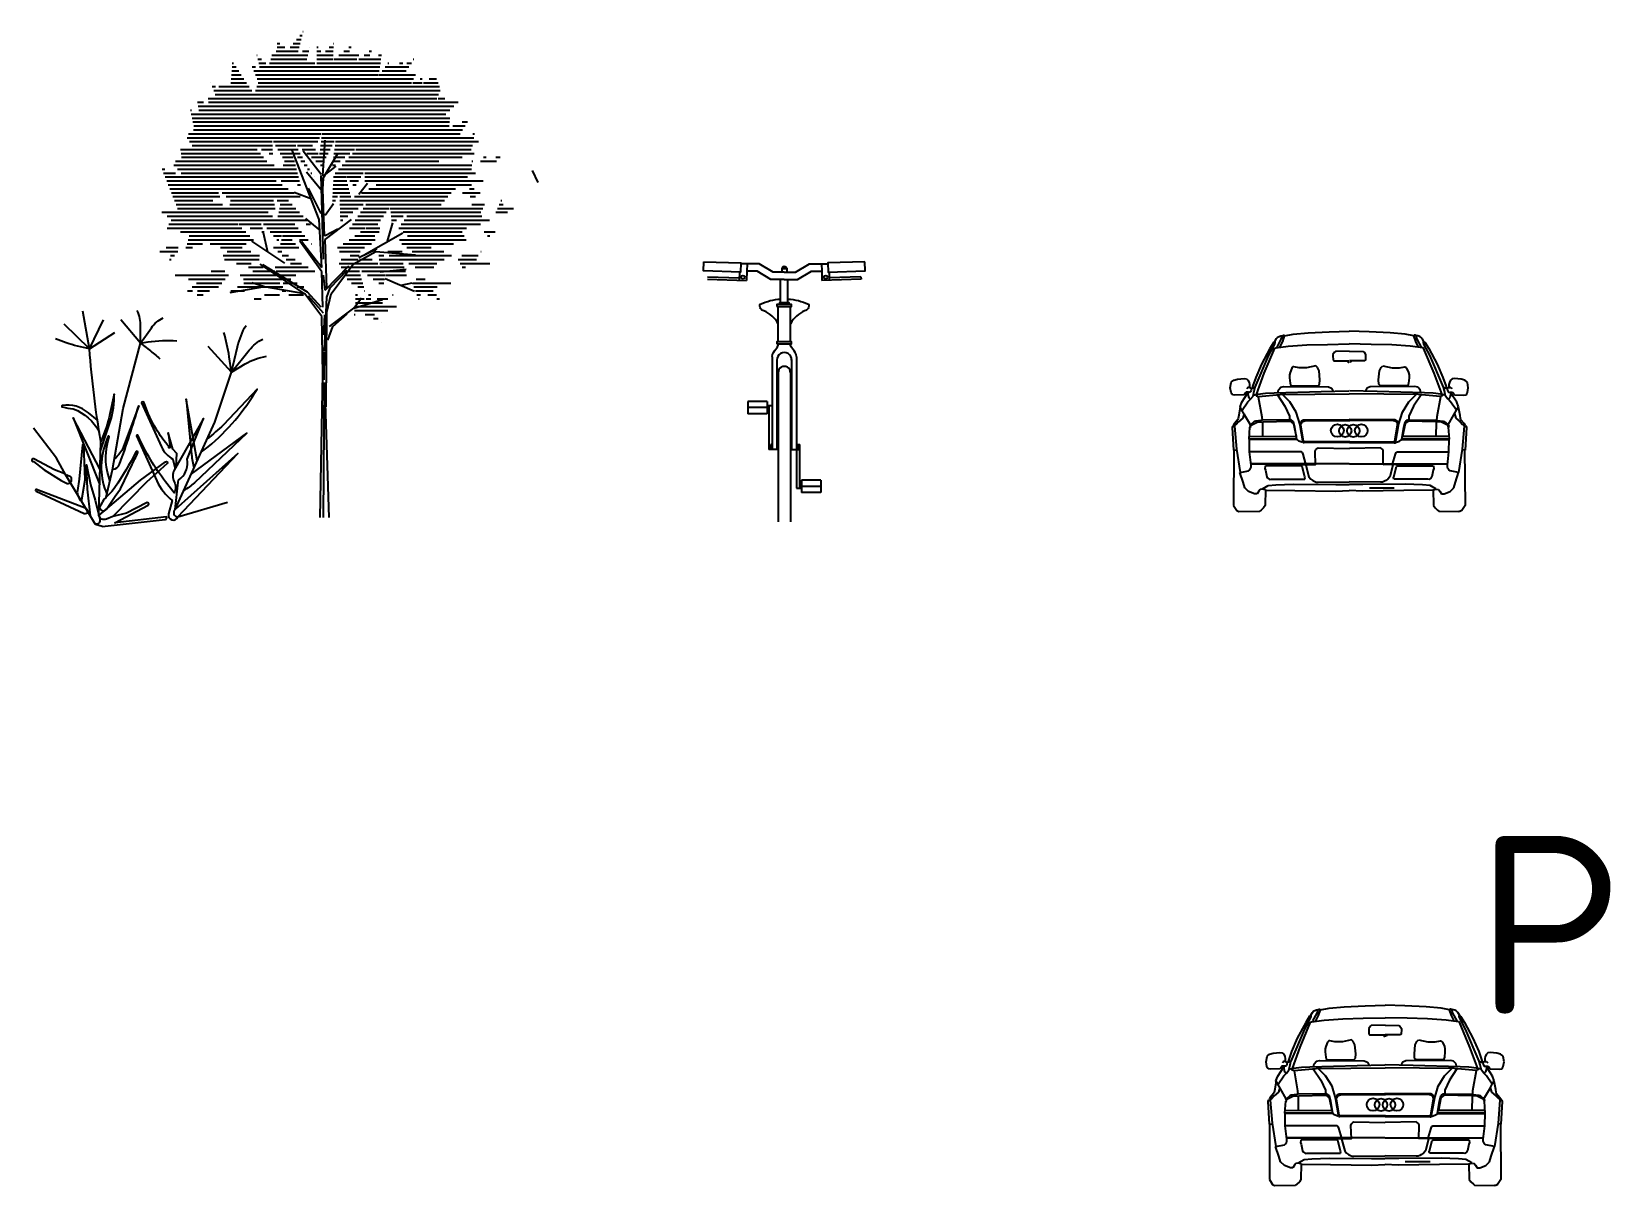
# Model space of a CAD drawing. Extents: x 212852 to 217021, y 173663 to 176722.
# Drawn here: x 212852.4 to 212937, y 175833.9 to 175895.6 of the extents above; entities that cross this region are included whole.
import ezdxf

# ---------------------------------------------------------------- set-up
doc = ezdxf.new("R2010")
doc.units = 0
doc.header["$MEASUREMENT"] = 0
doc.layers.get('0').update_dxf_attribs({"linetype": 'CONTINUOUS'})
for name, color, linetype in [('kamlesh', 10, 'CONTINUOUS'), ('XSEC_BERM', 104, 'CONTINUOUS'), ('XSEC_BERM_TREES', 104, 'CONTINUOUS'), ('XSEC_FIETSPAD', 7, 'CONTINUOUS'), ('XSEC_PARKING', 250, 'CONTINUOUS'), ('XSEC_RIJBAAN_F', 7, 'CONTINUOUS')]:
    doc.layers.add(name, color=color, linetype=linetype)
doc.styles.add('Fabricom-ISO', font='isocpeur.ttf')

# ---------------------------------------------------------------- blocks, each defined once
blk = doc.blocks.new('Cyanodon dactylon')
at = {"layer": 'kamlesh', "color": 94}
for points in [[(-149, 4214), (-310, 5120)], [(-149, 4214), (-754, 4804)], [(-149, 4214), (186, 4909)], [(-149, 4214), (459, 4611)], [(1077, 4353), (607, 4909)], [(1908, 356), (2864, 2453), (3264, 3655), (2706, 4272)], [(0, 0), (-716, 1179), (-941, 1593), (-1494, 2308)], [(107, 1319), (-536, 2558), (98, 953)], [(1975, 184), (3166, 535)], [(156, -53), (0, 0)]]:
    blk.add_lwpolyline(points, dxfattribs=at)
for points in [[(1077, 4353), (1080, 4746, 0.10507), (1001, 5133, -1.524882)], [(1077, 4353), (1338, 4721, -0.127513), (1623, 4961, -0.226907)], [(3264, 3655), (3208, 4027, 0.033359), (3079, 4611, -1.333444)], [(3264, 3655), (3409, 4267, -0.073324), (3612, 4779, -0.576439)], [(-149, 4214), (-437, 4281, -0.047452), (-967, 4457, -4.734293)], [(79, 211), (124, 1994, -0.023298), (-149, 4214, -6.874201)], [(254, 656), (408, 1307), (662, 2783), (1077, 4353), (1288, 4189, -0.015492), (1541, 3979, 0.378062)], [(1077, 4353), (1259, 4381, -0.055989), (1950, 4408, -0.930058)], [(3264, 3655), (3691, 4187, -0.104201), (4013, 4451, -12.153539)], [(3264, 3655), (3592, 3852, -0.098147), (4105, 4036, -0.0745)], [(118, 1765), (355, 2484, 0.086984), (448, 3128), (345, 2653, -0.054858), (124, 1994, -3.171128)], [(2542, 1746), (2706, 1860, 0.084632), (3876, 3250), (3074, 2389, -0.003183), (2682, 2053, -0.173544)], [(43, 2500), (-173, 2679, 0.218919), (-800, 2854, 0.749569), (-798, 2819, 0.03006), (-536, 2775, -0.177383), (85, 2233, 8.220418)], [(412, 1328, 0.316988), (577, 1445, 0.014285), (1034, 2850), (645, 1804, -0.08235), (454, 1572, 0.217002)], [(1935, 1388), (1952, 1704), (1856, 1804), (1746, 2200), (1794, 1857, -1.327267), (1757, 1862), (1683, 1957, -0.08767), (1167, 2919, 0.724241), (1098, 2919), (1583, 1861, 0.159641), (1856, 1565), (1907, 1337)], [(2441, 1526), (2172, 3006), (2303, 1679, 0.046558), (2365, 1358, -10.021861)], [(1982, 1014), (1987, 1060), (2048, 1113, 0.272494), (2196, 1567), (2589, 2546), (1888, 1305, 0.257686), (1886, 1025, -0.25255), (1886, 758), (1678, 1026, -0.062873), (1022, 2130, 0.655828), (982, 2130), (1472, 1046, 0.119987), (1841, 574), (1752, 254, 0.970821), (1975, 184, -0.028373)], [(-336, 553), (-251, 1070), (-280, 1906, 0.805519), (-312, 1912), (-392, 1085), (-436, 815, 0.269517), (-336, 553, 0.722433)], [(345, 1038), (314, 1139, -0.152511), (323, 2100, 1.398856), (294, 2099), (238, 1948, 0.193902), (271, 727, 0.655523)], [(2297, 1209), (3630, 2191), (2373, 1000, -0.068141), (2118, 817, 7.696167)], [(-736, 1216), (-990, 1314), (-1487, 1573, 1.47881), (-1493, 1512), (-1234, 1308), (-828, 1052), (-703, 993, 1.054665), (-635, 1158, -0.093884), (-736, 1216, 2.180632)], [(258, 363), (472, 682), (596, 854), (877, 1435, 0.004484), (1012, 1721, 0.981948), (967, 1743, -0.032215), (460, 883, -0.06124), (300, 700, 0.110485), (111, 437, 0.939878), (258, 363, -0.044182)], [(1975, 184), (3416, 1705), (1908, 356, 0.694358), (1975, 184, -1.016477)], [(-125, 206), (-194, 849), (-223, 1433), (-125, 962), (-11, 579), (100, 126, -0.490796), (0, 0, 1.506391)], [(79, 211), (1077, 1064), (1681, 1503, -0.86517), (1719, 1464), (1220, 1015), (414, 194), (258, 126, -0.451718), (79, 211, 19.323189)], [(-230, 379), (-1418, 841, 1.164155), (-1427, 801), (-277, 266, 1.040226), (-230, 379, 1.256119)], [(1908, 356), (1982, 1014, -0.250276)], [(156, -53), (1670, 118, 0.555898), (1702, 186), (460, 41), (1259, 461, 1.140806), (1222, 515), (738, 272), (414, 194)]]:
    blk.add_lwpolyline(points, format="xyb", dxfattribs=at)
blk = doc.blocks.new('XSEC_BERM_TREES')
at = {"layer": 'XSEC_BERM_TREES', "color": 97, "true_color": 0x279b30}
for p, q in [((11.539, 26.29), (11.553, 26.29)), ((10.159, 25.659), (10.306, 25.659)), ((10.159, 25.449), (10.579, 25.449)), ((10.85, 25.449), (11.335, 25.449)), ((11.022, 25.659), (11.389, 25.659)), ((11.194, 25.87), (11.444, 25.87)), ((11.366, 26.08), (11.498, 26.08)), ((11.906, 25.449), (11.919, 25.449)), ((12.282, 25.449), (12.351, 25.449)), ((12.953, 25.449), (13.175, 25.449)), ((13.164, 25.659), (13.185, 25.659)), ((13.997, 25.449), (14.121, 25.449)), ((7.757, 24.607), (7.818, 24.607)), ((9.079, 25.028), (9.097, 25.028)), ((9.125, 24.818), (9.324, 24.818)), ((9.172, 24.607), (9.55, 24.607)), ((9.751, 24.607), (12.172, 24.607)), ((9.815, 24.818), (11.751, 24.818)), ((9.88, 25.028), (11.799, 25.028)), ((10.114, 25.238), (11.28, 25.238)), ((11.512, 25.238), (11.859, 25.238)), ((12.282, 25.238), (12.498, 25.238)), ((12.282, 25.028), (13.153, 25.028)), ((12.282, 24.818), (13.143, 24.818)), ((12.282, 24.607), (15.688, 24.607)), ((12.743, 25.238), (13.164, 25.238)), ((13.191, 24.818), (14.427, 24.818)), ((13.459, 25.028), (14.532, 25.028)), ((13.728, 25.238), (14.033, 25.238)), ((14.534, 24.818), (15.72, 24.818)), ((14.814, 25.028), (15.124, 25.028)), ((15.094, 25.238), (15.212, 25.238)), ((15.586, 25.028), (15.752, 25.028)), ((16.097, 24.607), (16.138, 24.607)), ((16.722, 24.607), (16.897, 24.607)), ((17.106, 24.607), (17.35, 24.607)), ((17.442, 24.818), (17.49, 24.818)), ((7.693, 23.766), (8.378, 23.766)), ((7.709, 23.976), (8.238, 23.976)), ((7.725, 24.187), (8.098, 24.187)), ((7.741, 24.397), (7.958, 24.397)), ((8.914, 24.187), (15.623, 24.187)), ((9.004, 23.976), (15.591, 23.976)), ((9.094, 23.766), (17.47, 23.766)), ((9.219, 24.397), (15.655, 24.397)), ((15.624, 23.976), (17.576, 23.976)), ((15.782, 24.187), (17.07, 24.187)), ((15.94, 24.397), (17.21, 24.397)), ((17.814, 23.766), (17.931, 23.766)), ((18.312, 23.766), (18.691, 23.766)), ((6.589, 23.555), (6.592, 23.555)), ((6.673, 23.345), (6.862, 23.345)), ((6.758, 23.135), (8.798, 23.135)), ((7.03, 23.345), (8.658, 23.345)), ((7.677, 23.555), (8.518, 23.555)), ((9.008, 23.135), (18.898, 23.135)), ((9.078, 23.345), (18.865, 23.345)), ((9.148, 23.555), (17.365, 23.555)), ((17.423, 23.555), (17.931, 23.555)), ((17.996, 23.555), (18.778, 23.555)), ((5.932, 22.293), (19.634, 22.293)), ((6.483, 22.504), (19.857, 22.504)), ((5.555, 21.872), (19.189, 21.872)), ((5.601, 21.662), (19.417, 21.662)), ((5.693, 21.241), (19.384, 21.241)), ((5.34, 20.61), (12.421, 20.61)), ((5.471, 20.4), (9.894, 20.4)), ((13.32, 20.61), (20.7, 20.61)), ((4.986, 19.979), (9.09, 19.979)), ((5.014, 19.769), (9.26, 19.769)), ((13.262, 20.189), (20.621, 20.189)), ((14.191, 19.769), (20.706, 19.769)), ((4.824, 18.927), (11.192, 18.927)), ((5.021, 18.717), (11.247, 18.717)), ((13.635, 19.137), (20.596, 19.137)), ((24.15, 18.212), (23.836, 18.848)), ((4.325, 18.086), (10.425, 18.086)), ((15.458, 18.086), (20.572, 18.086)), ((4.741, 17.034), (7.238, 17.034)), ((7.206, 17.665), (11.074, 17.665)), ((7.653, 17.244), (9.972, 17.244))]:
    blk.add_line(p, q, dxfattribs=at)
at = {"layer": 'XSEC_BERM_TREES', "color": 97, "true_color": 0x25742c}
for p, q in [((8.824, 24.397), (9.001, 24.397)), ((6.842, 22.924), (18.802, 22.924)), ((5.509, 22.083), (5.566, 22.083)), ((5.897, 22.504), (6.206, 22.504)), ((5.968, 22.083), (19.412, 22.083)), ((6.463, 22.714), (18.706, 22.714)), ((18.78, 22.714), (19.152, 22.714)), ((5.647, 21.452), (19.4, 21.452)), ((19.568, 21.241), (20.226, 21.241)), ((20.074, 21.452), (20.36, 21.452)), ((5.417, 20.821), (12.511, 20.821)), ((5.679, 21.031), (20.092, 21.031)), ((9.96, 20.4), (12.331, 20.4)), ((12.516, 20.4), (13.212, 20.4)), ((12.544, 20.61), (13.317, 20.61)), ((12.572, 20.821), (19.958, 20.821)), ((13.291, 20.4), (20.945, 20.4)), ((20.636, 20.821), (20.73, 20.821)), ((5.042, 19.558), (9.43, 19.558)), ((5.603, 20.189), (9.905, 20.189)), ((9.313, 19.979), (9.916, 19.979)), ((9.734, 19.769), (9.927, 19.769)), ((10.079, 20.189), (11.155, 20.189)), ((10.198, 19.979), (11.278, 19.979)), ((10.317, 19.769), (10.971, 19.769)), ((10.437, 19.558), (11.026, 19.558)), ((11.072, 19.769), (11.401, 19.769)), ((11.249, 20.189), (12.061, 20.189)), ((11.25, 19.558), (11.524, 19.558)), ((11.497, 19.979), (12.205, 19.979)), ((11.744, 19.769), (12.35, 19.769)), ((11.992, 19.558), (12.791, 19.558)), ((12.431, 19.769), (12.896, 19.769)), ((12.46, 19.979), (13.001, 19.979)), ((12.488, 20.189), (13.107, 20.189)), ((13.175, 19.558), (13.794, 19.558)), ((13.204, 19.769), (14.053, 19.769)), ((13.233, 19.979), (14.312, 19.979)), ((14.006, 19.558), (20.079, 19.558)), ((14.377, 19.979), (20.553, 19.979)), ((21.215, 19.558), (21.366, 19.558)), ((21.873, 19.558), (22.114, 19.558)), ((3.992, 18.927), (4.139, 18.927)), ((4.075, 18.717), (4.708, 18.717)), ((4.628, 19.137), (10.001, 19.137)), ((4.713, 19.348), (9.601, 19.348)), ((10.478, 19.137), (11.137, 19.137)), ((10.556, 19.348), (11.082, 19.348)), ((11.427, 19.348), (11.648, 19.348)), ((11.605, 19.137), (11.771, 19.137)), ((11.782, 18.927), (11.894, 18.927)), ((11.96, 18.717), (12.017, 18.717)), ((12.24, 19.348), (12.686, 19.348)), ((12.488, 19.137), (12.581, 19.137)), ((13.117, 19.137), (13.277, 19.137)), ((13.146, 19.348), (13.535, 19.348)), ((13.264, 18.717), (14.775, 18.717)), ((13.449, 18.927), (20.573, 18.927)), ((13.82, 19.348), (18.819, 19.348)), ((20.594, 19.348), (20.642, 19.348)), ((21.057, 19.348), (21.904, 19.348)), ((4.158, 18.506), (11.302, 18.506)), ((4.242, 18.296), (10.1, 18.296)), ((4.408, 17.875), (6.959, 17.875)), ((6.983, 17.875), (10.75, 17.875)), ((10.378, 18.296), (11.357, 18.296)), ((11.242, 18.086), (11.412, 18.086)), ((12.137, 18.506), (12.14, 18.506)), ((13.148, 17.875), (14.003, 17.875)), ((13.159, 18.086), (13.948, 18.086)), ((13.17, 18.296), (13.894, 18.296)), ((13.18, 18.506), (13.839, 18.506)), ((13.881, 18.506), (14.649, 18.506)), ((14.046, 18.296), (14.523, 18.296)), ((14.211, 18.086), (14.397, 18.086)), ((14.858, 18.506), (20.359, 18.506)), ((14.858, 18.296), (21.199, 18.296)), ((20.471, 17.875), (20.713, 17.875)), ((4.491, 17.665), (7.024, 17.665)), ((4.658, 17.244), (6.722, 17.244)), ((7.429, 17.454), (9.933, 17.454)), ((7.619, 17.034), (10.011, 17.034)), ((9.933, 17.454), (11.399, 17.454)), ((10.169, 17.244), (10.774, 17.244)), ((10.328, 17.034), (10.97, 17.034)), ((13.105, 17.034), (13.18, 17.034)), ((13.116, 17.244), (13.285, 17.244)), ((13.126, 17.454), (13.39, 17.454)), ((13.137, 17.665), (13.496, 17.665)), ((13.504, 17.665), (14.058, 17.665)), ((13.51, 17.454), (14.112, 17.454)), ((13.516, 17.244), (15.045, 17.244)), ((13.522, 17.034), (14.77, 17.034)), ((20.086, 17.665), (21.044, 17.665)), ((20.508, 17.454), (20.795, 17.454)), ((20.589, 17.034), (21.275, 17.034)), ((22.055, 17.034), (22.265, 17.034)), ((22.148, 17.244), (22.203, 17.244)), ((4.27, 16.403), (9.914, 16.403)), ((4.485, 16.192), (9.224, 16.192)), ((9.243, 16.192), (10.155, 16.192)), ((10.16, 16.192), (11.755, 16.192)), ((10.202, 16.403), (11.559, 16.403)), ((10.244, 16.613), (11.362, 16.613)), ((10.286, 16.823), (11.166, 16.823)), ((13.527, 16.823), (14.495, 16.823)), ((13.533, 16.613), (14.22, 16.613)), ((13.539, 16.403), (13.945, 16.403)), ((13.545, 16.192), (13.671, 16.192)), ((14.48, 16.403), (15.854, 16.403)), ((14.772, 16.823), (16.152, 16.823)), ((16.223, 16.823), (21.176, 16.823)), ((16.246, 16.613), (21.077, 16.613)), ((16.268, 16.403), (16.916, 16.403)), ((16.29, 16.192), (16.548, 16.192)), ((17.114, 16.403), (21.119, 16.403)), ((21.871, 16.613), (22.5, 16.613)), ((21.963, 16.823), (22.815, 16.823)), ((5.44, 15.351), (8.691, 15.351)), ((8.111, 15.982), (9.303, 15.982)), ((8.722, 15.771), (9.383, 15.771)), ((9.334, 15.561), (9.462, 15.561)), ((9.422, 15.982), (11.109, 15.982)), ((9.956, 15.351), (10.399, 15.351)), ((10.446, 15.351), (11.646, 15.351)), ((11.715, 15.982), (11.951, 15.982)), ((14.042, 15.771), (14.875, 15.771)), ((14.188, 15.982), (15.555, 15.982)), ((14.627, 15.561), (15.617, 15.561)), ((14.934, 15.771), (15.669, 15.771)), ((16.908, 15.561), (20.075, 15.561)), ((17.14, 15.351), (20.181, 15.351)), ((21.259, 15.561), (21.838, 15.561)), ((21.438, 15.351), (21.546, 15.351)), ((9.957, 14.72), (11.32, 14.72)), ((10.134, 15.14), (10.258, 15.14)), ((10.188, 14.509), (10.411, 14.509)), ((10.394, 15.14), (10.955, 15.14)), ((11.358, 15.14), (11.826, 15.14)), ((11.989, 14.93), (12.005, 14.93)), ((13.705, 14.93), (15.222, 14.93)), ((16.095, 14.509), (16.856, 14.509)), ((17.114, 14.72), (18.419, 14.72)), ((17.385, 14.509), (19.097, 14.509)), ((4.399, 14.088), (4.474, 14.088)), ((8.624, 13.668), (9.403, 13.668)), ((10.42, 14.299), (10.764, 14.299)), ((13.586, 14.088), (14.503, 14.088)), ((14.572, 14.088), (15.257, 14.088)), ((15.605, 14.299), (15.883, 14.299)), ((15.633, 14.088), (16.852, 14.088)), ((17.22, 13.878), (18.715, 13.878)), ((10.474, 12.826), (11.233, 12.826)), ((13.693, 13.457), (14.572, 13.457)), ((15.31, 13.037), (15.91, 13.037)), ((15.615, 12.826), (15.878, 12.826)), ((15.986, 13.247), (17.094, 13.247)), ((7.681, 12.405), (8.405, 12.405)), ((8.032, 12.616), (10.461, 12.616)), ((10.425, 12.405), (10.625, 12.405)), ((11.23, 12.616), (11.58, 12.616)), ((14.362, 11.985), (14.824, 11.985)), ((14.484, 12.616), (14.798, 12.616)), ((14.834, 12.405), (14.854, 12.405)), ((14.932, 11.985), (15.175, 11.985)), ((15.525, 11.985), (16.087, 11.985)), ((16.335, 12.195), (16.374, 12.195)), ((14.279, 11.143), (14.347, 11.143)), ((14.362, 11.774), (15.8, 11.774)), ((14.88, 11.143), (15.38, 11.143)), ((15.753, 10.722), (15.758, 10.722))]:
    blk.add_line(p, q, dxfattribs=at)
at = {"layer": 'XSEC_BERM_TREES', "color": 47, "true_color": 0x8d6a35}
for p, q in [((12.599, 18.585), (12.735, 20.484)), ((12.599, 18.539), (13.321, 19.083)), ((12.011, 17.319), (11.062, 17.68)), ((12.735, 16.46), (13.187, 17.092)), ((12.418, 15.691), (11.694, 16.279)), ((12.553, 13.656), (12.418, 16.233)), ((12.735, 15.149), (14.136, 16.233)), ((9.662, 14.471), (9.435, 15.51)), ((12.735, 15.374), (13.412, 15.737)), ((12.553, 13.431), (11.379, 15.059)), ((11.469, 15.059), (12.553, 13.656)), ((12.825, 12.572), (12.735, 15.149)), ((14.226, 13.838), (15.446, 14.515)), ((14.543, 14.2), (15.492, 14.651)), ((15.446, 14.515), (17.57, 14.334)), ((11.785, 12.345), (9.391, 13.792)), ((15.672, 13.431), (17.073, 13.566)), ((9.481, 12.616), (8.803, 12.843)), ((12.735, 12.436), (12.643, 13.25)), ((15.943, 13.07), (17.524, 12.391)), ((16.802, 12.707), (17.39, 12.843)), ((11.65, 12.255), (9.481, 12.616)), ((12.825, 12.074), (13.006, 12.572)), ((14.27, 11.486), (14.677, 12.03)), ((14.27, 11.486), (15.807, 11.938)), ((12.96, 10.492), (14.27, 11.486)), ((13.141, 10.492), (13.909, 11.171)), ((12.671, 7.64), (12.689, 9.141)), ((12.46, 0.268), (12.599, 7.96)), ((12.642, 0.268), (12.689, 7.508)), ((12.689, 7.508), (12.92, 0.268))]:
    blk.add_line(p, q, dxfattribs=at)
at = {"layer": 'XSEC_BERM_TREES', "color": 49, "true_color": 0x594322}
for p, q in [((12.418, 16.233), (10.972, 19.942)), ((12.509, 18.629), (11.56, 19.896)), ((12.509, 18.268), (13.412, 19.76)), ((12.553, 17.77), (11.74, 18.766)), ((12.509, 16.55), (11.831, 17.907)), ((12.643, 14.109), (12.509, 18.585)), ((12.599, 17.861), (12.643, 18.449)), ((12.689, 15.33), (12.599, 17.861)), ((14.814, 14.334), (16.892, 15.51)), ((11.65, 12.255), (9.255, 13.838)), ((12.735, 12.436), (13.999, 13.748)), ((13.05, 12.255), (14.226, 13.838)), ((12.599, 11.532), (12.553, 13.431)), ((13.006, 12.572), (13.909, 13.521)), ((9.481, 12.616), (7.628, 12.301)), ((12.553, 11.035), (11.65, 12.255)), ((12.509, 11.532), (11.785, 12.345)), ((12.643, 11.215), (11.831, 12.12)), ((12.689, 9.18), (12.825, 12.074)), ((12.825, 11.261), (13.05, 12.255)), ((12.653, 10.046), (12.708, 11.13)), ((12.78, 6.197), (12.825, 11.261))]:
    blk.add_line(p, q, dxfattribs=at)
at = {"layer": 'XSEC_BERM_TREES', "color": 99, "true_color": 0x1a511e}
for p, q in [((14.858, 18.717), (20.783, 18.717)), ((15.072, 17.875), (19.708, 17.875)), ((4.575, 17.454), (7.088, 17.454)), ((14.3, 17.454), (19.303, 17.454)), ((14.686, 17.665), (19.482, 17.665)), ((14.918, 17.034), (18.945, 17.034)), ((15.064, 17.244), (19.124, 17.244)), ((3.973, 16.613), (9.673, 16.613)), ((4.824, 16.823), (10.05, 16.823)), ((14.334, 16.192), (15.704, 16.192)), ((14.626, 16.613), (16.003, 16.613)), ((16.962, 16.192), (21.539, 16.192)), ((4.271, 15.771), (8.271, 15.771)), ((4.358, 15.982), (8.061, 15.982)), ((4.982, 15.561), (8.481, 15.561)), ((9.6, 15.771), (11.288, 15.771)), ((9.778, 15.561), (11.467, 15.561)), ((14.319, 15.351), (15.39, 15.351)), ((16.677, 15.771), (20.3, 15.771)), ((16.81, 15.982), (21.057, 15.982)), ((3.866, 14.509), (4.838, 14.509)), ((4.216, 14.72), (4.859, 14.72)), ((5.274, 14.72), (5.629, 14.72)), ((5.33, 14.93), (6.155, 14.93)), ((5.385, 15.14), (8.901, 15.14)), ((6.577, 14.93), (8.492, 14.93)), ((7.125, 14.72), (8.276, 14.72)), ((7.485, 14.509), (8.745, 14.509)), ((10.342, 14.93), (11.138, 14.93)), ((13.398, 14.72), (14.84, 14.72)), ((13.493, 14.509), (14.609, 14.509)), ((14.012, 15.14), (15.406, 15.14)), ((16.71, 15.14), (20.286, 15.14)), ((16.844, 14.93), (19.603, 14.93)), ((21.066, 14.509), (21.09, 14.509)), ((4.446, 14.299), (4.656, 14.299)), ((7.275, 14.299), (9.214, 14.299)), ((7.331, 14.088), (9.197, 14.088)), ((7.978, 13.878), (8.771, 13.878)), ((10.061, 13.668), (11.823, 13.668)), ((10.651, 14.088), (11.117, 14.088)), ((10.882, 13.878), (11.47, 13.878)), ((13.482, 13.878), (15.552, 13.878)), ((13.587, 13.668), (16.973, 13.668)), ((14.066, 14.299), (14.556, 14.299)), ((15.661, 13.878), (16.913, 13.878)), ((16.158, 14.299), (19.497, 14.299)), ((16.88, 14.088), (19.106, 14.088)), ((17.56, 13.668), (18.553, 13.668)), ((19.863, 14.088), (20.848, 14.088)), ((19.968, 13.878), (21.55, 13.878)), ((20.049, 14.299), (20.926, 14.299)), ((20.073, 13.668), (20.251, 13.668)), ((4.702, 13.247), (7.555, 13.247)), ((5.412, 13.037), (7.374, 13.037)), ((5.839, 12.826), (7.194, 12.826)), ((6.623, 13.457), (7.348, 13.457)), ((8.172, 13.247), (11.161, 13.247)), ((8.357, 13.037), (10.887, 13.037)), ((8.382, 12.826), (10.298, 12.826)), ((8.86, 13.457), (10.034, 13.457)), ((10.107, 13.457), (12.177, 13.457)), ((13.798, 13.247), (14.628, 13.247)), ((13.903, 13.037), (14.685, 13.037)), ((14.134, 12.826), (14.741, 12.826)), ((14.7, 13.457), (17.033, 13.457)), ((15.005, 13.247), (15.943, 13.247)), ((17.404, 12.826), (19.456, 12.826)), ((17.602, 13.037), (18.088, 13.037)), ((5.363, 12.405), (5.616, 12.405)), ((5.601, 12.616), (6.858, 12.616)), ((5.865, 11.985), (5.865, 11.985)), ((5.882, 12.195), (6.196, 12.195)), ((5.9, 12.405), (6.527, 12.405)), ((6.859, 12.616), (7.014, 12.616)), ((8.925, 11.985), (9.304, 11.985)), ((9.475, 12.195), (10.28, 12.195)), ((14.362, 12.195), (14.465, 12.195)), ((15.058, 12.195), (15.175, 12.195)), ((17.486, 12.616), (18.736, 12.616)), ((17.568, 12.405), (18.524, 12.405)), ((17.65, 12.195), (17.837, 12.195)), ((17.733, 11.985), (17.766, 11.985)), ((18.233, 12.195), (18.689, 12.195)), ((18.717, 11.985), (18.855, 11.985)), ((14.307, 11.353), (16.084, 11.353)), ((14.336, 11.564), (16.557, 11.564)), ((15.316, 10.933), (15.569, 10.933))]:
    blk.add_line(p, q, dxfattribs=at)
at = {"layer": 'XSEC_BERM_TREES', "color": 45, "true_color": 0xba8d4a}
for p, q in [((14.543, 17.59), (14.994, 18.178)), ((16.079, 15.059), (16.35, 16.052)), ((10.565, 13.883), (8.803, 15.059)), ((10.788, 12.195), (11.573, 12.195)), ((12.599, 7.96), (12.553, 11.035)), ((12.87, 9.768), (13.141, 10.492))]:
    blk.add_line(p, q, dxfattribs=at)
at = {"layer": 'XSEC_BERM_TREES', "xscale": 0.0022308127502838, "yscale": 0.0022308127502838, "zscale": 0.0022308127502838}
blk.add_blockref('Cyanodon dactylon', (0.434, -0.101), dxfattribs=at)
blk = doc.blocks.new('XSEC_FIETSPAD')
at = {"layer": 'XSEC_FIETSPAD', "color": 18, "true_color": 0x000000}
for p, q in [((-1.672, 13.829), (-2.012, 13.84)), ((-1.672, 13.829), (-1.684, 13.437)), ((0.19, 13.631), (0.19, 13.388)), ((0.451, 13.631), (0.19, 13.631)), ((0.451, 13.565), (0.19, 13.565)), ((0.451, 13.631), (0.451, 13.388)), ((2.313, 13.829), (2.653, 13.84)), ((2.313, 13.829), (2.325, 13.437)), ((-3.791, 13.008), (-1.698, 12.945)), ((-3.787, 13.138), (-2.087, 13.088)), ((-2.078, 13.396), (-2.091, 12.957)), ((-1.684, 13.437), (-1.698, 12.945)), ((0.124, 11.748), (0.124, 12.996)), ((0.517, 11.748), (0.517, 12.996)), ((2.325, 13.437), (2.339, 12.945)), ((4.432, 13.008), (2.339, 12.945)), ((2.718, 13.396), (2.732, 12.957)), ((4.428, 13.138), (2.728, 13.088)), ((4.428, 13.138), (4.432, 13.008)), ((-0.007, 9.661), (-0.007, 11.556)), ((0.648, 9.661), (0.648, 11.556)), ((-0.333, 8.862), (-0.333, 3.897)), ((-0.072, 8.716), (-0.072, 3.897)), ((0.713, 8.716), (0.713, 3.897)), ((0.974, 8.862), (0.974, 1.82)), ((-0.006, 8.036), (-0.006, 0.021)), ((0.647, 8.036), (0.647, 0.021)), ((-0.595, 6.462), (-1.642, 6.462)), ((-1.642, 6.462), (-1.642, 5.807)), ((-0.595, 6.135), (-1.642, 6.135)), ((-0.595, 6.462), (-0.595, 5.807)), ((-0.333, 6.236), (-0.595, 6.236)), ((-0.509, 6.093), (-0.595, 6.093)), ((-0.509, 6.236), (-0.509, 3.897)), ((-0.595, 5.807), (-1.642, 5.807)), ((-0.006, 3.897), (-0.509, 3.897)), ((-0.333, 4.159), (-0.399, 4.159)), ((-0.399, 4.159), (-0.399, 3.897)), ((-0.006, 4.159), (-0.072, 4.159)), ((0.647, 4.159), (0.713, 4.159)), ((0.647, 3.897), (1.149, 3.897)), ((0.647, 3.897), (1.04, 3.897)), ((0.974, 4.159), (1.149, 4.159)), ((1.04, 4.159), (1.04, 3.897)), ((1.149, 1.82), (1.149, 4.159)), ((0.974, 1.82), (1.236, 1.82)), ((1.149, 1.963), (1.236, 1.963)), ((2.283, 2.249), (1.236, 2.249)), ((1.236, 2.249), (1.236, 1.595)), ((2.283, 1.922), (1.236, 1.922)), ((2.283, 2.249), (2.283, 1.595)), ((2.283, 1.595), (1.236, 1.595))]:
    blk.add_line(p, q, dxfattribs=at)
for points in [[(-3.995, 13.951), (-2.01, 13.892), (-2.025, 13.395), (-4.01, 13.454)], [(4.636, 13.951), (2.651, 13.892), (2.666, 13.395), (4.651, 13.454)], [(-0.072, 11.556), (0.713, 11.556), (0.713, 11.661), (-0.072, 11.661)], [(-0.072, 9.556), (0.713, 9.556), (0.713, 9.661), (-0.072, 9.661)]]:
    blk.add_lwpolyline(points, close=True, dxfattribs=at)
for points in [[(0.32, 13.388), (-0.285, 13.388), (-1.029, 13.829), (-1.672, 13.829)], [(0.32, 13.388), (0.926, 13.388), (1.67, 13.829), (2.313, 13.829)], [(0.32, 12.996), (-0.393, 12.996), (-1.137, 13.437), (-1.672, 13.437)], [(0.32, 12.996), (1.034, 12.996), (1.778, 13.437), (2.313, 13.437)], [(0.582, 11.661), (0.582, 11.748), (0.059, 11.748), (0.059, 11.661)]]:
    blk.add_lwpolyline(points, dxfattribs=at)
for points in [[(-0.007, 10.631, 0.163792), (-0.769, 11.318, -0.484556), (-0.967, 11.677, -0.09198), (0.124, 11.953, -0.108134)], [(0.517, 11.953, -0.092057), (1.609, 11.677, -0.484512), (1.41, 11.318, 0.16395), (0.648, 10.631)], [(-0.333, 8.87, -0.175521), (-0.13, 9.27, 0.206953), (-0.007, 9.556)], [(0.974, 8.87, 0.175521), (0.771, 9.27, -0.206953), (0.648, 9.556, -0.206953)]]:
    blk.add_lwpolyline(points, format="xyb", dxfattribs=at)
for centre in [(-1.896, 13.123), (2.537, 13.123)]:
    blk.add_circle(centre, 0.0981, dxfattribs=at)
for centre, radius, start, end in [((0.32, 13.565), 0.122, 32.53133, 147.46867), ((0.32, 8.697), 0.393, 357.06679, 182.93321), ((0.32, 8.019), 0.327, 357.06679, 182.93321)]:
    blk.add_arc(centre, radius, start, end, dxfattribs=at)
at = {"layer": 'XSEC_FIETSPAD'}
for centre, start, end in [((-0.333, 4.028), 124.06212, 235.93788), ((0.974, 4.028), 304.06212, 55.93788)]:
    blk.add_arc(centre, 0.117, start, end, dxfattribs=at)
blk = doc.blocks.new('A$C293F778F')
for p, q in [((346, 1289), (352, 1296)), ((352, 1296), (359, 1302)), ((359, 1302), (369, 1306)), ((369, 1306), (377, 1309)), ((377, 1309), (389, 1312)), ((381, 1284), (390, 1310)), ((390, 1310), (396, 1315)), ((392, 1267), (406, 1310)), ((396, 1315), (404, 1315)), ((404, 1315), (406, 1308)), ((406, 1310), (470, 1321)), ((470, 1321), (582, 1331)), ((582, 1331), (739, 1339)), ((739, 1339), (888, 1344)), ((1037, 1339), (888, 1344)), ((1194, 1331), (1037, 1339)), ((1306, 1321), (1194, 1331)), ((1370, 1310), (1306, 1321)), ((1372, 1315), (1370, 1308)), ((1385, 1267), (1370, 1310)), ((1381, 1315), (1372, 1315)), ((1387, 1310), (1381, 1315)), ((1395, 1284), (1387, 1310)), ((1399, 1309), (1388, 1312)), ((1408, 1306), (1399, 1309)), ((1418, 1302), (1408, 1306)), ((1425, 1296), (1418, 1302)), ((1431, 1289), (1425, 1296)), ((296, 1215), (233, 1097)), ((254, 1031), (333, 1217)), ((289, 1166), (329, 1243)), ((324, 1263), (296, 1215)), ((336, 1265), (324, 1263)), ((329, 1263), (346, 1289)), ((329, 1243), (336, 1259)), ((333, 1217), (339, 1219)), ((336, 1259), (336, 1265)), ((340, 1219), (433, 1232)), ((350, 1226), (381, 1284)), ((371, 1226), (392, 1267)), ((433, 1232), (572, 1242)), ((572, 1242), (725, 1246)), ((725, 1246), (888, 1250)), ((779, 1188), (766, 1170)), ((785, 1193), (779, 1188)), ((888, 1195), (785, 1193)), ((1052, 1246), (888, 1250)), ((888, 1195), (991, 1193)), ((991, 1193), (998, 1188)), ((998, 1188), (1010, 1170)), ((1205, 1242), (1052, 1246)), ((1343, 1232), (1205, 1242)), ((1436, 1219), (1343, 1232)), ((1405, 1226), (1385, 1267)), ((1426, 1226), (1395, 1284)), ((1448, 1263), (1431, 1289)), ((1443, 1217), (1438, 1219)), ((1441, 1265), (1452, 1263)), ((1441, 1259), (1441, 1265)), ((1448, 1243), (1441, 1259)), ((1522, 1031), (1443, 1217)), ((1488, 1166), (1448, 1243)), ((1452, 1263), (1481, 1215)), ((1481, 1215), (1544, 1097)), ((187, 926), (289, 1166)), ((233, 1097), (190, 999)), ((460, 1069), (446, 1037)), ((468, 1077), (460, 1069)), ((475, 1079), (468, 1077)), ((514, 1071), (475, 1079)), ((570, 1071), (514, 1071)), ((638, 1085), (570, 1071)), ((650, 1073), (638, 1085)), ((663, 1048), (650, 1073)), ((766, 1170), (766, 1153)), ((766, 1153), (768, 1137)), ((768, 1137), (768, 1128)), ((768, 1128), (773, 1122)), ((773, 1122), (886, 1124)), ((874, 1124), (876, 1118)), ((876, 1118), (880, 1114)), ((880, 1114), (886, 1112)), ((1004, 1122), (890, 1124)), ((896, 1114), (890, 1112)), ((900, 1118), (896, 1114)), ((903, 1124), (900, 1118)), ((1008, 1128), (1004, 1122)), ((1010, 1153), (1008, 1137)), ((1008, 1137), (1008, 1128)), ((1010, 1170), (1010, 1153)), ((1114, 1048), (1126, 1073)), ((1126, 1073), (1138, 1085)), ((1138, 1085), (1207, 1071)), ((1207, 1071), (1263, 1071)), ((1263, 1071), (1302, 1079)), ((1302, 1079), (1308, 1077)), ((1308, 1077), (1316, 1069)), ((1316, 1069), (1331, 1037)), ((1590, 926), (1488, 1166)), ((1544, 1097), (1587, 999)), ((0, 921), (8, 961)), ((8, 961), (10, 967)), ((10, 967), (26, 979)), ((26, 979), (54, 985)), ((54, 985), (103, 990)), ((103, 990), (121, 988)), ((121, 988), (132, 978)), ((132, 978), (141, 962)), ((141, 962), (144, 946)), ((144, 946), (144, 937)), ((190, 999), (167, 931)), ((197, 873), (254, 1031)), ((446, 1037), (441, 1019)), ((441, 1019), (441, 996)), ((441, 996), (446, 957)), ((446, 957), (452, 936)), ((655, 936), (667, 949)), ((669, 982), (663, 1048)), ((667, 949), (669, 982)), ((1107, 982), (1114, 1048)), ((1109, 949), (1107, 982)), ((1122, 936), (1109, 949)), ((1331, 957), (1325, 936)), ((1331, 1037), (1335, 1019)), ((1335, 996), (1331, 957)), ((1335, 1019), (1335, 996)), ((1580, 873), (1522, 1031)), ((1587, 999), (1610, 931)), ((1636, 962), (1632, 946)), ((1632, 946), (1632, 937)), ((1644, 978), (1636, 962)), ((1655, 988), (1644, 978)), ((1673, 990), (1655, 988)), ((1722, 985), (1673, 990)), ((1750, 979), (1722, 985)), ((1766, 967), (1750, 979)), ((1769, 961), (1766, 967)), ((1776, 921), (1769, 961)), ((6, 886), (0, 921)), ((12, 877), (6, 886)), ((17, 870), (12, 877)), ((33, 867), (17, 870)), ((105, 869), (33, 867)), ((87, 814), (132, 884)), ((113, 885), (105, 869)), ((119, 889), (113, 885)), ((123, 889), (119, 889)), ((126, 919), (123, 915)), ((123, 915), (123, 913)), ((135, 890), (123, 889)), ((129, 922), (126, 919)), ((132, 923), (129, 922)), ((143, 923), (132, 923)), ((134, 890), (132, 872)), ((132, 872), (139, 848)), ((132, 818), (152, 837)), ((141, 888), (134, 890)), ((139, 848), (144, 843)), ((146, 889), (141, 888)), ((144, 937), (143, 928)), ((143, 928), (145, 923)), ((144, 843), (151, 837)), ((145, 923), (148, 921)), ((152, 892), (146, 889)), ((148, 921), (155, 919)), ((156, 903), (152, 892)), ((152, 838), (170, 860)), ((155, 919), (160, 919)), ((158, 915), (156, 903)), ((160, 918), (158, 915)), ((168, 920), (160, 918)), ((167, 931), (165, 923)), ((186, 926), (168, 920)), ((170, 860), (179, 900)), ((172, 866), (206, 874)), ((179, 900), (186, 926)), ((189, 870), (195, 862)), ((195, 862), (210, 856)), ((206, 874), (264, 882)), ((209, 855), (235, 705)), ((210, 856), (373, 872)), ((264, 882), (328, 884)), ((328, 884), (679, 895)), ((352, 870), (408, 784)), ((355, 887), (359, 907)), ((359, 907), (377, 926)), ((373, 872), (632, 874)), ((377, 926), (398, 932)), ((445, 816), (387, 874)), ((398, 932), (733, 930)), ((454, 938), (655, 936)), ((632, 874), (888, 876)), ((679, 895), (886, 899)), ((733, 930), (756, 920)), ((756, 920), (764, 905)), ((764, 905), (766, 897)), ((1145, 874), (888, 876)), ((1097, 895), (890, 899)), ((1012, 905), (1010, 897)), ((1020, 920), (1012, 905)), ((1043, 930), (1020, 920)), ((1378, 932), (1043, 930)), ((1449, 884), (1097, 895)), ((1323, 938), (1122, 936)), ((1403, 872), (1145, 874)), ((1332, 816), (1390, 874)), ((1424, 870), (1368, 784)), ((1399, 926), (1378, 932)), ((1418, 907), (1399, 926)), ((1567, 856), (1403, 872)), ((1422, 887), (1418, 907)), ((1513, 882), (1449, 884)), ((1571, 874), (1513, 882)), ((1568, 855), (1541, 705)), ((1581, 862), (1567, 856)), ((1604, 866), (1571, 874)), ((1587, 870), (1581, 862)), ((1590, 926), (1608, 920)), ((1598, 900), (1590, 926)), ((1607, 860), (1598, 900)), ((1624, 838), (1607, 860)), ((1608, 920), (1616, 918)), ((1610, 931), (1611, 923)), ((1621, 919), (1616, 919)), ((1616, 918), (1619, 915)), ((1619, 915), (1621, 903)), ((1628, 921), (1621, 919)), ((1621, 903), (1625, 892)), ((1625, 892), (1631, 889)), ((1632, 843), (1625, 837)), ((1644, 818), (1625, 837)), ((1632, 923), (1628, 921)), ((1631, 889), (1636, 888)), ((1632, 937), (1633, 928)), ((1633, 928), (1632, 923)), ((1638, 848), (1632, 843)), ((1633, 923), (1645, 923)), ((1636, 888), (1643, 890)), ((1644, 872), (1638, 848)), ((1641, 890), (1654, 889)), ((1643, 890), (1644, 872)), ((1690, 814), (1644, 884)), ((1645, 923), (1648, 922)), ((1648, 922), (1651, 919)), ((1651, 919), (1654, 915)), ((1654, 915), (1654, 913)), ((1654, 889), (1658, 889)), ((1658, 889), (1663, 885)), ((1663, 885), (1672, 869)), ((1672, 869), (1743, 867)), ((1743, 867), (1759, 870)), ((1759, 870), (1765, 877)), ((1765, 877), (1770, 886)), ((1770, 886), (1776, 921)), ((65, 717), (60, 692)), ((75, 781), (65, 717)), ((74, 780), (87, 814)), ((85, 759), (74, 780)), ((107, 720), (85, 759)), ((90, 755), (132, 818)), ((103, 730), (94, 695)), ((150, 645), (107, 720)), ((408, 784), (443, 710)), ((443, 710), (443, 702)), ((493, 740), (445, 816)), ((521, 646), (493, 740)), ((1256, 646), (1284, 740)), ((1284, 740), (1332, 816)), ((1368, 784), (1333, 710)), ((1333, 710), (1333, 702)), ((1626, 645), (1669, 720)), ((1687, 755), (1644, 818)), ((1669, 720), (1691, 759)), ((1673, 730), (1682, 695)), ((1703, 780), (1690, 814)), ((1691, 759), (1703, 780)), ((1701, 781), (1712, 717)), ((1712, 717), (1716, 692)), ((19, 637), (14, 625)), ((14, 625), (23, 457)), ((25, 646), (24, 638)), ((24, 638), (33, 636)), ((34, 657), (25, 646)), ((33, 640), (30, 635)), ((31, 636), (46, 464)), ((35, 643), (33, 640)), ((57, 685), (34, 657)), ((43, 649), (35, 643)), ((62, 667), (43, 649)), ((60, 692), (57, 685)), ((94, 695), (62, 667)), ((141, 538), (147, 629)), ((152, 646), (146, 633)), ((146, 633), (152, 623)), ((147, 629), (152, 636)), ((179, 670), (152, 646)), ((152, 636), (156, 643)), ((156, 643), (201, 665)), ((188, 673), (179, 670)), ((231, 679), (188, 673)), ((201, 665), (244, 667)), ((237, 680), (231, 679)), ((235, 705), (237, 679)), ((445, 682), (237, 680)), ((240, 664), (241, 560)), ((244, 667), (447, 673)), ((455, 682), (441, 684)), ((443, 702), (443, 689)), ((443, 689), (443, 685)), ((447, 673), (460, 664)), ((468, 674), (455, 682)), ((460, 664), (472, 652)), ((473, 669), (468, 674)), ((472, 652), (491, 560)), ((483, 629), (473, 669)), ((498, 538), (483, 629)), ((521, 652), (524, 664)), ((521, 641), (521, 652)), ((544, 512), (521, 641)), ((524, 664), (531, 674)), ((527, 646), (529, 656)), ((547, 525), (527, 646)), ((529, 656), (534, 664)), ((531, 674), (541, 680)), ((534, 664), (541, 671)), ((541, 680), (547, 682)), ((541, 671), (557, 675)), ((547, 682), (889, 685)), ((557, 675), (891, 679)), ((1219, 675), (885, 679)), ((1229, 682), (887, 685)), ((1236, 671), (1219, 675)), ((1236, 680), (1229, 682)), ((1229, 525), (1249, 646)), ((1233, 512), (1256, 641)), ((1246, 674), (1236, 680)), ((1243, 664), (1236, 671)), ((1247, 656), (1243, 664)), ((1252, 664), (1246, 674)), ((1249, 646), (1247, 656)), ((1256, 652), (1252, 664)), ((1256, 641), (1256, 652)), ((1279, 538), (1294, 629)), ((1305, 652), (1286, 560)), ((1294, 629), (1304, 669)), ((1304, 669), (1309, 674)), ((1316, 664), (1305, 652)), ((1309, 674), (1322, 682)), ((1330, 673), (1316, 664)), ((1322, 682), (1335, 684)), ((1532, 667), (1330, 673)), ((1331, 682), (1540, 680)), ((1333, 702), (1333, 689)), ((1333, 689), (1333, 685)), ((1575, 665), (1532, 667)), ((1537, 664), (1535, 560)), ((1541, 705), (1540, 679)), ((1540, 680), (1546, 679)), ((1546, 679), (1588, 673)), ((1621, 643), (1575, 665)), ((1588, 673), (1597, 670)), ((1597, 670), (1625, 646)), ((1625, 636), (1621, 643)), ((1625, 646), (1631, 633)), ((1629, 629), (1625, 636)), ((1631, 633), (1625, 623)), ((1635, 538), (1629, 629)), ((1682, 695), (1715, 667)), ((1715, 667), (1734, 649)), ((1716, 692), (1719, 685)), ((1719, 685), (1743, 657)), ((1745, 636), (1731, 464)), ((1734, 649), (1741, 643)), ((1741, 643), (1744, 640)), ((1743, 657), (1751, 646)), ((1744, 640), (1747, 635)), ((1753, 638), (1744, 636)), ((1751, 646), (1753, 638)), ((1763, 625), (1753, 457)), ((1758, 637), (1763, 625)), ((141, 558), (494, 561)), ((143, 536), (144, 542)), ((144, 445), (143, 540)), ((497, 535), (143, 536)), ((144, 542), (495, 541)), ((503, 532), (498, 538)), ((512, 525), (503, 532)), ((542, 514), (512, 525)), ((552, 512), (544, 512)), ((554, 520), (547, 525)), ((888, 514), (552, 512)), ((888, 522), (554, 520)), ((649, 469), (656, 474)), ((656, 474), (887, 469)), ((889, 522), (1223, 520)), ((889, 514), (1224, 512)), ((1121, 474), (890, 469)), ((1128, 469), (1121, 474)), ((1223, 520), (1229, 525)), ((1224, 512), (1233, 512)), ((1234, 514), (1264, 525)), ((1264, 525), (1274, 532)), ((1274, 532), (1279, 538)), ((1280, 535), (1634, 536)), ((1632, 542), (1281, 541)), ((1635, 558), (1283, 561)), ((1634, 536), (1632, 542)), ((1632, 445), (1634, 540)), ((23, 457), (42, 459)), ((27, 459), (25, 45)), ((46, 464), (73, 289)), ((532, 445), (144, 445)), ((156, 344), (144, 445)), ((887, 355), (156, 355)), ((156, 355), (637, 347)), ((539, 440), (532, 445)), ((544, 428), (539, 440)), ((565, 352), (544, 428)), ((561, 355), (587, 257)), ((634, 447), (637, 459)), ((637, 347), (634, 447)), ((637, 459), (649, 469)), ((890, 355), (1621, 355)), ((1140, 459), (1128, 469)), ((1142, 447), (1140, 459)), ((1140, 347), (1142, 447)), ((1621, 355), (1140, 347)), ((1216, 355), (1190, 257)), ((1211, 352), (1233, 428)), ((1233, 428), (1237, 440)), ((1237, 440), (1244, 445)), ((1244, 445), (1633, 445)), ((1621, 344), (1632, 445)), ((1731, 464), (1704, 289)), ((1753, 457), (1734, 459)), ((1749, 459), (1752, 45)), ((96, 219), (72, 290)), ((73, 289), (137, 303)), ((137, 303), (146, 311)), ((146, 311), (152, 320)), ((152, 320), (156, 330)), ((156, 330), (156, 344)), ((261, 336), (258, 321)), ((258, 321), (263, 307)), ((263, 340), (261, 336)), ((527, 340), (263, 340)), ((263, 307), (272, 257)), ((272, 257), (277, 250)), ((277, 250), (294, 238)), ((294, 238), (308, 240)), ((303, 240), (546, 240)), ((537, 336), (527, 340)), ((556, 257), (537, 336)), ((546, 240), (556, 240)), ((558, 250), (556, 257)), ((556, 240), (558, 250)), ((587, 257), (601, 240)), ((601, 240), (615, 231)), ((1175, 240), (1161, 231)), ((1190, 257), (1175, 240)), ((1218, 250), (1221, 257)), ((1221, 240), (1218, 250)), ((1221, 257), (1240, 336)), ((1230, 240), (1221, 240)), ((1473, 240), (1230, 240)), ((1240, 336), (1249, 340)), ((1249, 340), (1514, 340)), ((1483, 238), (1468, 240)), ((1499, 250), (1483, 238)), ((1504, 257), (1499, 250)), ((1514, 307), (1504, 257)), ((1514, 340), (1516, 336)), ((1518, 321), (1514, 307)), ((1516, 336), (1518, 321)), ((1621, 330), (1621, 344)), ((1624, 320), (1621, 330)), ((1630, 311), (1624, 320)), ((1640, 303), (1630, 311)), ((1704, 289), (1640, 303)), ((1680, 219), (1704, 290)), ((108, 176), (96, 219)), ((137, 148), (108, 176)), ((182, 131), (137, 148)), ((201, 131), (182, 131)), ((213, 152), (201, 131)), ((222, 164), (213, 152)), ((237, 167), (222, 164)), ((263, 162), (237, 167)), ((241, 169), (284, 193)), ((263, 164), (261, 45)), ((263, 159), (482, 155)), ((284, 193), (341, 197)), ((341, 197), (470, 202)), ((470, 202), (787, 200)), ((482, 155), (789, 150)), ((615, 231), (630, 224)), ((630, 224), (642, 219)), ((642, 219), (656, 219)), ((656, 219), (887, 221)), ((787, 200), (887, 200)), ((789, 150), (887, 155)), ((1121, 219), (890, 221)), ((990, 200), (890, 200)), ((987, 150), (890, 155)), ((1294, 155), (987, 150)), ((1306, 202), (990, 200)), ((1038, 177), (1224, 177)), ((1135, 219), (1121, 219)), ((1147, 224), (1135, 219)), ((1161, 231), (1147, 224)), ((1514, 159), (1294, 155)), ((1435, 197), (1306, 202)), ((1492, 193), (1435, 197)), ((1535, 169), (1492, 193)), ((1514, 162), (1540, 167)), ((1514, 164), (1516, 45)), ((1540, 167), (1554, 164)), ((1554, 164), (1564, 152)), ((1564, 152), (1576, 131)), ((1576, 131), (1595, 131)), ((1595, 131), (1640, 148)), ((1640, 148), (1668, 176)), ((1668, 176), (1680, 219)), ((25, 45), (49, 7)), ((49, 7), (63, 0)), ((63, 0), (220, 2)), ((230, 10), (220, 2)), ((249, 26), (230, 10)), ((261, 45), (249, 26)), ((1516, 45), (1528, 26)), ((1528, 26), (1547, 10)), ((1547, 10), (1556, 2)), ((1556, 2), (1706, 0)), ((1714, 0), (1706, 0)), ((1728, 7), (1714, 0)), ((1752, 45), (1728, 7))]:
    blk.add_line(p, q)
for centre, radius in [((799, 603), 47.4), ((858, 601), 46.4), ((918, 601), 46.4), ((977, 603), 47.4)]:
    blk.add_circle(centre, radius)
blk = doc.blocks.new('XSEC_PARKING_F')
at = {"layer": 'XSEC_RIJBAAN_F', "xscale": 0.0071806808145352, "yscale": 0.0071806808145352, "zscale": 0.0071806808145352}
blk.add_blockref('A$C293F778F', (-0.295, -0.073), dxfattribs=at)
at = {"layer": 'XSEC_BERM', "insert": (10.973, 18.644), "char_height": 9.54829, "attachment_point": 1, "style": 'Fabricom-ISO'}
blk.add_mtext_dynamic_manual_height_columns('{\\C256;\\c0;P}', width=5.01341, gutter_width=25.067, heights=[0], dxfattribs=at)
blk = doc.blocks.new('XSEC_RIJBAAN_F')
at = {"layer": 'XSEC_RIJBAAN_F', "xscale": 0.0071806808145352, "yscale": 0.0071806808145352, "zscale": 0.0071806808145352}
blk.add_blockref('A$C293F778F', (212916.651, 175869.946), dxfattribs=at)

msp = doc.modelspace()

# ---------------------------------------------------------------- block references
msp.add_blockref('XSEC_BERM_TREES', (212855.427, 175869.35))
at = {"layer": 'XSEC_FIETSPAD'}
msp.add_blockref('XSEC_FIETSPAD', (212892.438, 175869.367), dxfattribs=at)
at = {"layer": 'XSEC_PARKING'}
msp.add_blockref('XSEC_PARKING_F', (212918.862, 175833.927), dxfattribs=at)
at = {"layer": 'XSEC_RIJBAAN_F'}
msp.add_blockref('XSEC_RIJBAAN_F', (0, 0), dxfattribs=at)

doc.saveas('drawing.dxf')
